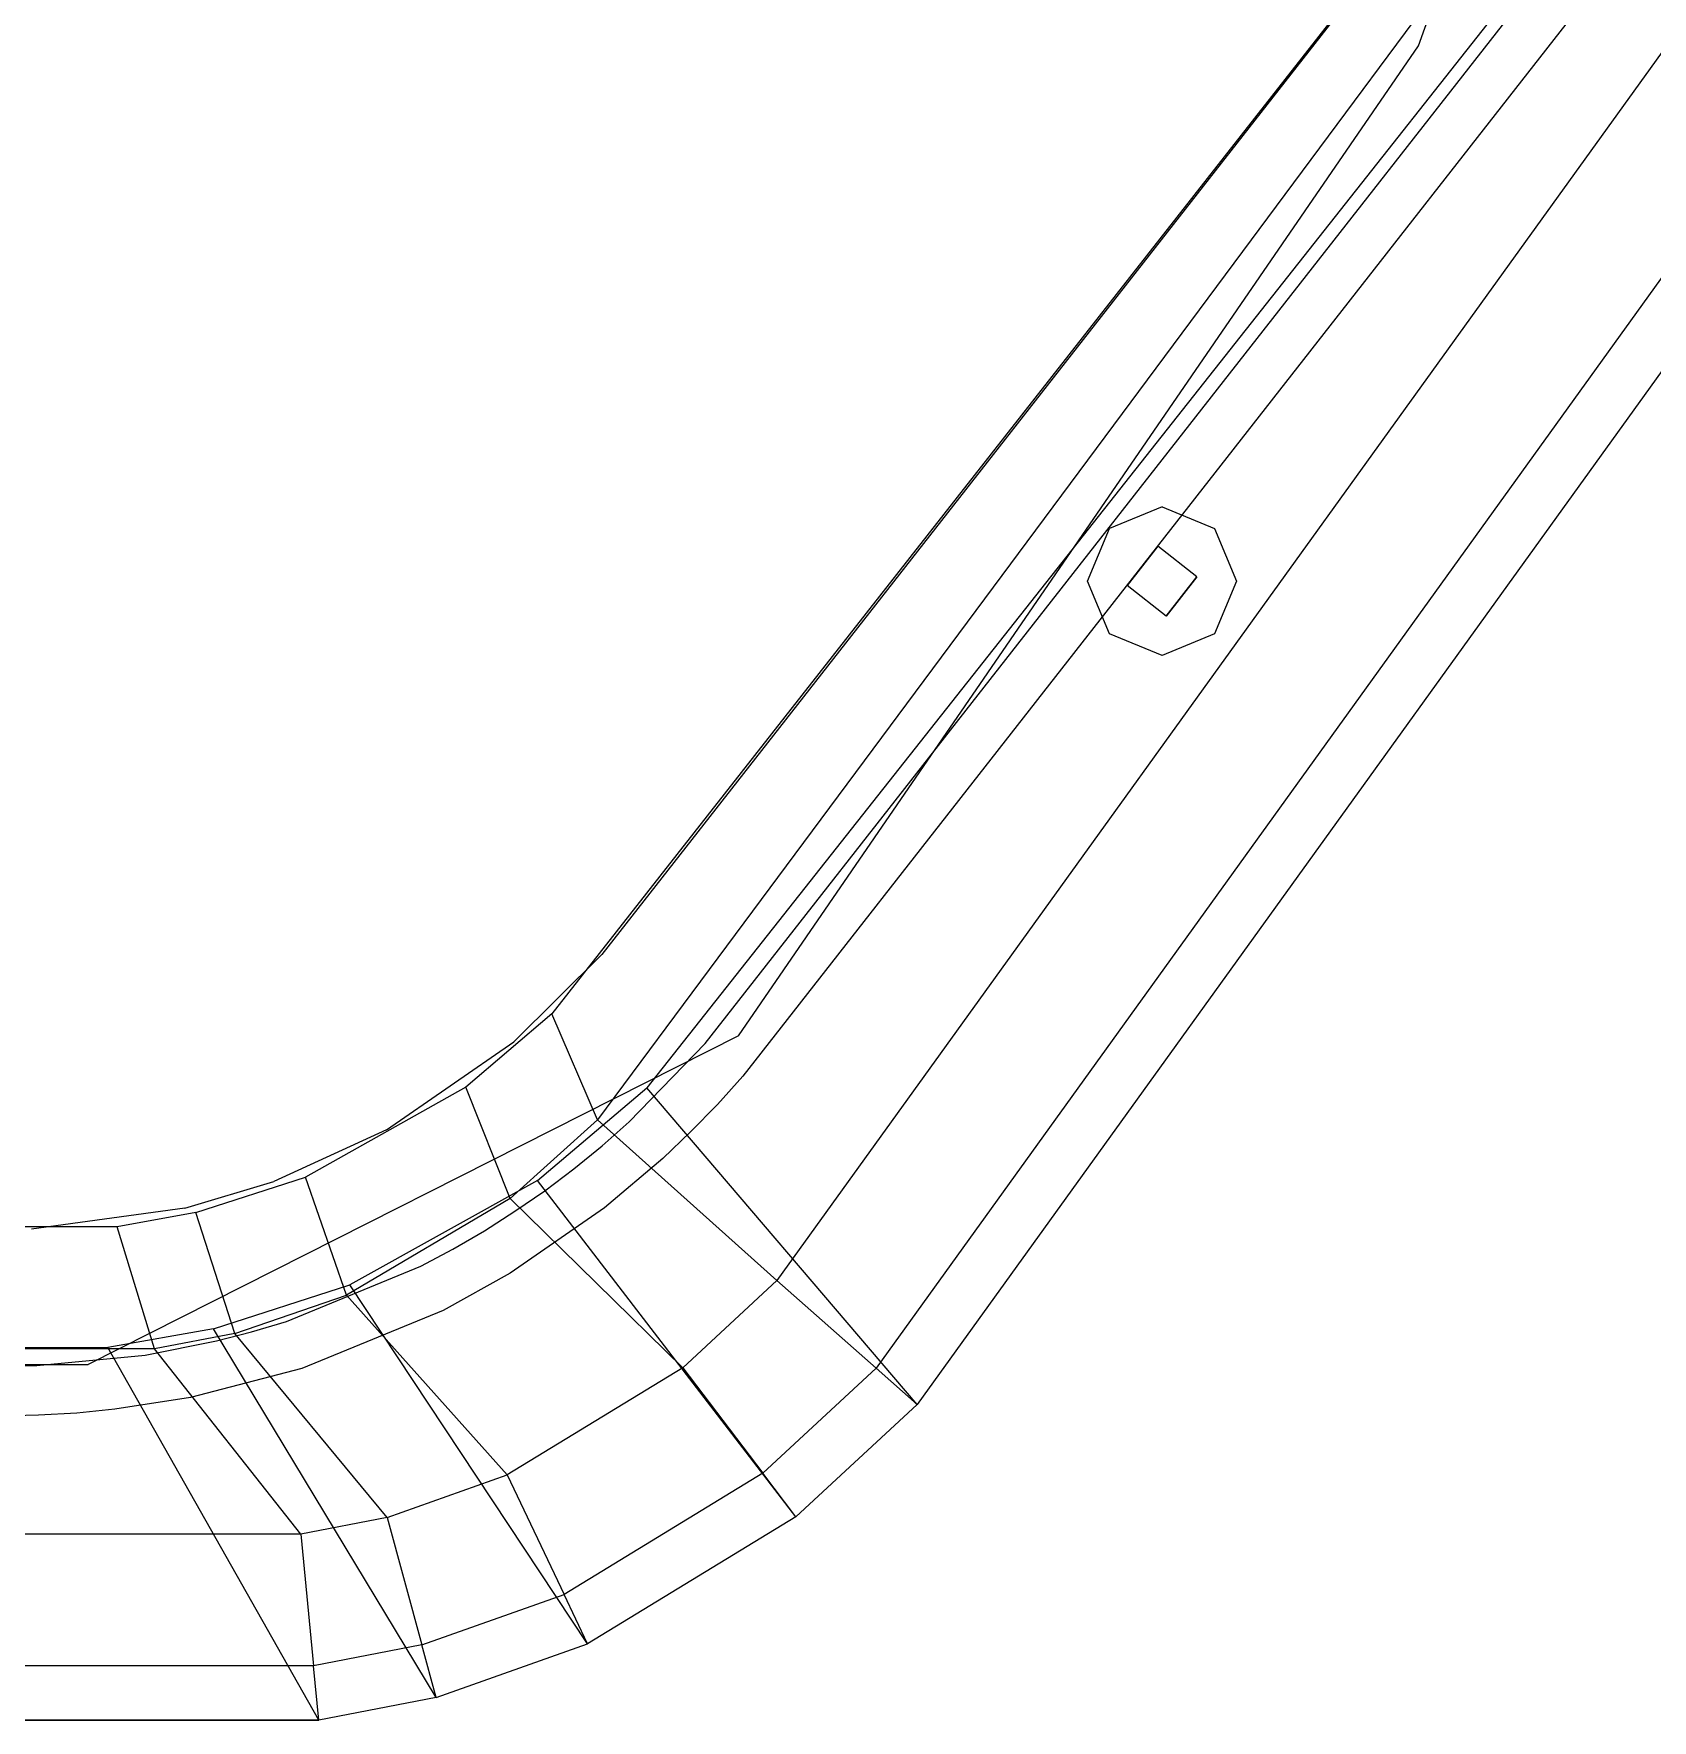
# Model space of a CAD drawing. Extents: x 11992 to 29481, y -6727 to 6811.
# Drawn here: x 19923.7 to 20054.1, y -3237.9 to -3102 of the extents above; entities that cross this region are included whole.
import ezdxf

# ---------------------------------------------------------------- set-up
doc = ezdxf.new("R2010")
doc.units = 0
doc.header["$MEASUREMENT"] = 0
doc.layers.get('0').update_dxf_attribs({"color": 8, "linetype": 'CONTINUOUS'})

msp = doc.modelspace()

# ---------------------------------------------------------------- linework, layer by layer
for p, q in [((20034.34, -3093.14, -634.44), (19965.46, -3181.01, -634.44)), ((20034.34, -3093.14, -1072.44), (19965.46, -3181.01, -1072.44)), ((20034.34, -3093.14, -1510.44), (19965.46, -3181.01, -1510.44)), ((20034.34, -3093.14, -1948.44), (19965.46, -3181.01, -1948.44)), ((20034.88, -3092.61, -634.44), (19969.5, -3176.22, -634.44)), ((20034.88, -3092.61, -1072.44), (19969.5, -3176.22, -1072.44)), ((20034.88, -3092.61, -1510.44), (19969.5, -3176.22, -1510.44)), ((20034.88, -3092.61, -1948.44), (19969.5, -3176.22, -1948.44)), ((20039.36, -3094.97, -651.44), (19969.15, -3189.54, -651.44)), ((20039.36, -3094.97, -1089.44), (19969.15, -3189.54, -1089.44)), ((20039.36, -3094.97, -1527.44), (19969.15, -3189.54, -1527.44)), ((20039.36, -3094.97, -1965.44), (19969.15, -3189.54, -1965.44)), ((20035.27, -3103, -1527.94), (20038.1, -3095.13, -1527.94)), ((20035.27, -3103, -1934.94), (20038.1, -3095.13, -1934.94)), ((20042.96, -3098.51, -621.44), (19973.13, -3186.97, -621.44)), ((20042.96, -3098.51, -621.44), (19973.13, -3186.97, -621.44)), ((20042.96, -3098.51, -1059.44), (19973.13, -3186.97, -1059.44)), ((20042.96, -3098.51, -1059.44), (19973.13, -3186.97, -1059.44)), ((20042.96, -3098.51, -1497.44), (19973.13, -3186.97, -1497.44)), ((20042.96, -3098.51, -1497.44), (19973.13, -3186.97, -1497.44)), ((20042.96, -3098.51, -1935.44), (19973.13, -3186.97, -1935.44)), ((20042.96, -3098.51, -1935.44), (19973.13, -3186.97, -1935.44)), ((20059.02, -3097.74, -651.44), (19983.6, -3202.49, -651.44)), ((20059.02, -3097.74, -1089.44), (19983.6, -3202.49, -1089.44)), ((20059.02, -3097.74, -1527.44), (19983.6, -3202.49, -1527.44)), ((20059.02, -3097.74, -1965.44), (19983.6, -3202.49, -1965.44)), ((19977.83, -3183.4, -502.43), (20043.8, -3099.06, -502.43)), ((19977.83, -3183.4, -506.43), (20043.8, -3099.06, -506.43)), ((19977.83, -3183.4, -940.43), (20043.8, -3099.06, -940.43)), ((19977.83, -3183.4, -944.43), (20043.8, -3099.06, -944.43)), ((19977.83, -3183.4, -1378.43), (20043.8, -3099.06, -1378.43)), ((19977.83, -3183.4, -1382.43), (20043.8, -3099.06, -1382.43)), ((20047.16, -3101.25, -502.43), (19980.86, -3186.01, -502.43)), ((20047.16, -3101.25, -506.43), (19980.86, -3186.01, -506.43)), ((20047.16, -3101.25, -940.43), (19980.86, -3186.01, -940.43)), ((20047.16, -3101.25, -944.43), (19980.86, -3186.01, -944.43)), ((20047.16, -3101.25, -1378.43), (19980.86, -3186.01, -1378.43)), ((20047.16, -3101.25, -1382.43), (19980.86, -3186.01, -1382.43)), ((20068.46, -3102.77, -647.04), (19991.59, -3209.54, -647.04)), ((20068.46, -3102.77, -1085.04), (19991.59, -3209.54, -1085.04)), ((20068.46, -3102.77, -1523.04), (19991.59, -3209.54, -1523.04)), ((20068.46, -3102.77, -1961.04), (19991.59, -3209.54, -1961.04)), ((19980.5, -3182.76, -1527.94), (20035.27, -3103, -1527.94)), ((19980.5, -3182.76, -1934.94), (20035.27, -3103, -1934.94)), ((20035.27, -3103, -1527.94), (20035.27, -3103, -1934.94)), ((20072.38, -3104.86, -621.44), (19994.9, -3212.47, -621.44)), ((20072.38, -3104.86, -636.44), (19994.9, -3212.47, -636.44)), ((20072.38, -3104.86, -1059.44), (19994.9, -3212.47, -1059.44)), ((20072.38, -3104.86, -1074.44), (19994.9, -3212.47, -1074.44)), ((20072.38, -3104.86, -1497.44), (19994.9, -3212.47, -1497.44)), ((20072.38, -3104.86, -1512.44), (19994.9, -3212.47, -1512.44)), ((20072.38, -3104.86, -1935.44), (19994.9, -3212.47, -1935.44)), ((20072.38, -3104.86, -1950.44), (19994.9, -3212.47, -1950.44)), ((20014.62, -3140.13, -621.43), (20010.38, -3141.89, -621.43)), ((20014.62, -3140.13, -617.43), (20010.38, -3141.89, -617.43)), ((20014.62, -3140.13, -1059.43), (20010.38, -3141.89, -1059.43)), ((20014.62, -3140.13, -1055.43), (20010.38, -3141.89, -1055.43)), ((20014.62, -3140.13, -1497.43), (20010.38, -3141.89, -1497.43)), ((20014.62, -3140.13, -1493.43), (20010.38, -3141.89, -1493.43)), ((20014.62, -3140.13, -621.43), (20014.62, -3140.13, -617.43)), ((20014.62, -3140.13, -617.43), (20018.86, -3141.89, -617.43)), ((20014.62, -3140.13, -621.43), (20018.86, -3141.89, -621.43)), ((20014.62, -3140.13, -1059.43), (20014.62, -3140.13, -1055.43)), ((20014.62, -3140.13, -1055.43), (20018.86, -3141.89, -1055.43)), ((20014.62, -3140.13, -1059.43), (20018.86, -3141.89, -1059.43)), ((20014.62, -3140.13, -1497.43), (20014.62, -3140.13, -1493.43)), ((20014.62, -3140.13, -1493.43), (20018.86, -3141.89, -1493.43)), ((20014.62, -3140.13, -1497.43), (20018.86, -3141.89, -1497.43)), ((20008.62, -3146.13, -621.43), (20010.38, -3141.89, -621.43)), ((20008.62, -3146.13, -617.43), (20010.38, -3141.89, -617.43)), ((20008.62, -3146.13, -1059.43), (20010.38, -3141.89, -1059.43)), ((20008.62, -3146.13, -1055.43), (20010.38, -3141.89, -1055.43)), ((20008.62, -3146.13, -1497.43), (20010.38, -3141.89, -1497.43)), ((20008.62, -3146.13, -1493.43), (20010.38, -3141.89, -1493.43)), ((20010.38, -3141.89, -621.43), (20010.38, -3141.89, -617.43)), ((20010.38, -3141.89, -1059.43), (20010.38, -3141.89, -1055.43)), ((20010.38, -3141.89, -1497.43), (20010.38, -3141.89, -1493.43)), ((20018.86, -3141.89, -621.43), (20018.86, -3141.89, -617.43)), ((20018.86, -3141.89, -617.43), (20020.62, -3146.13, -617.43)), ((20018.86, -3141.89, -621.43), (20020.62, -3146.13, -621.43)), ((20018.86, -3141.89, -1059.43), (20018.86, -3141.89, -1055.43)), ((20018.86, -3141.89, -1055.43), (20020.62, -3146.13, -1055.43)), ((20018.86, -3141.89, -1059.43), (20020.62, -3146.13, -1059.43)), ((20018.86, -3141.89, -1497.43), (20018.86, -3141.89, -1493.43)), ((20018.86, -3141.89, -1493.43), (20020.62, -3146.13, -1493.43)), ((20018.86, -3141.89, -1497.43), (20020.62, -3146.13, -1497.43)), ((20014.28, -3143.32, -502.43), (20011.81, -3146.47, -502.43)), ((20014.28, -3143.32, -617.43), (20011.81, -3146.47, -617.43)), ((20014.28, -3143.32, -940.43), (20011.81, -3146.47, -940.43)), ((20014.28, -3143.32, -1055.43), (20011.81, -3146.47, -1055.43)), ((20014.28, -3143.32, -1378.43), (20011.81, -3146.47, -1378.43)), ((20014.28, -3143.32, -1493.43), (20011.81, -3146.47, -1493.43)), ((20014.28, -3143.32, -502.43), (20014.28, -3143.32, -617.43)), ((20017.43, -3145.79, -502.43), (20014.28, -3143.32, -502.43)), ((20017.43, -3145.79, -617.43), (20014.28, -3143.32, -617.43)), ((20014.28, -3143.32, -940.43), (20014.28, -3143.32, -1055.43)), ((20017.43, -3145.79, -940.43), (20014.28, -3143.32, -940.43)), ((20017.43, -3145.79, -1055.43), (20014.28, -3143.32, -1055.43)), ((20014.28, -3143.32, -1378.43), (20014.28, -3143.32, -1493.43)), ((20017.43, -3145.79, -1378.43), (20014.28, -3143.32, -1378.43)), ((20017.43, -3145.79, -1493.43), (20014.28, -3143.32, -1493.43)), ((20010.38, -3150.37, -621.43), (20008.62, -3146.13, -621.43)), ((20010.38, -3150.37, -617.43), (20008.62, -3146.13, -617.43)), ((20008.62, -3146.13, -621.43), (20008.62, -3146.13, -617.43)), ((20010.38, -3150.37, -1059.43), (20008.62, -3146.13, -1059.43)), ((20010.38, -3150.37, -1055.43), (20008.62, -3146.13, -1055.43)), ((20008.62, -3146.13, -1059.43), (20008.62, -3146.13, -1055.43)), ((20010.38, -3150.37, -1497.43), (20008.62, -3146.13, -1497.43)), ((20010.38, -3150.37, -1493.43), (20008.62, -3146.13, -1493.43)), ((20008.62, -3146.13, -1497.43), (20008.62, -3146.13, -1493.43)), ((20017.43, -3145.79, -502.43), (20014.96, -3148.94, -502.43)), ((20014.96, -3148.94, -617.43), (20017.43, -3145.79, -617.43)), ((20017.43, -3145.79, -940.43), (20014.96, -3148.94, -940.43)), ((20014.96, -3148.94, -1055.43), (20017.43, -3145.79, -1055.43)), ((20017.43, -3145.79, -1378.43), (20014.96, -3148.94, -1378.43)), ((20014.96, -3148.94, -1493.43), (20017.43, -3145.79, -1493.43)), ((20017.43, -3145.79, -502.43), (20017.43, -3145.79, -617.43)), ((20017.43, -3145.79, -940.43), (20017.43, -3145.79, -1055.43)), ((20017.43, -3145.79, -1378.43), (20017.43, -3145.79, -1493.43)), ((20020.62, -3146.13, -621.43), (20018.86, -3150.37, -621.43)), ((20020.62, -3146.13, -617.43), (20018.86, -3150.37, -617.43)), ((20020.62, -3146.13, -1059.43), (20018.86, -3150.37, -1059.43)), ((20020.62, -3146.13, -1055.43), (20018.86, -3150.37, -1055.43)), ((20020.62, -3146.13, -1497.43), (20018.86, -3150.37, -1497.43)), ((20020.62, -3146.13, -1493.43), (20018.86, -3150.37, -1493.43)), ((20020.62, -3146.13, -621.43), (20020.62, -3146.13, -617.43)), ((20020.62, -3146.13, -1059.43), (20020.62, -3146.13, -1055.43)), ((20020.62, -3146.13, -1497.43), (20020.62, -3146.13, -1493.43)), ((20011.81, -3146.47, -502.43), (20011.81, -3146.47, -617.43)), ((20014.96, -3148.94, -502.43), (20011.81, -3146.47, -502.43)), ((20014.96, -3148.94, -617.43), (20011.81, -3146.47, -617.43)), ((20011.81, -3146.47, -940.43), (20011.81, -3146.47, -1055.43)), ((20014.96, -3148.94, -940.43), (20011.81, -3146.47, -940.43)), ((20014.96, -3148.94, -1055.43), (20011.81, -3146.47, -1055.43)), ((20011.81, -3146.47, -1378.43), (20011.81, -3146.47, -1493.43)), ((20014.96, -3148.94, -1378.43), (20011.81, -3146.47, -1378.43)), ((20014.96, -3148.94, -1493.43), (20011.81, -3146.47, -1493.43)), ((20014.96, -3148.94, -502.43), (20014.96, -3148.94, -617.43)), ((20014.96, -3148.94, -940.43), (20014.96, -3148.94, -1055.43)), ((20014.96, -3148.94, -1378.43), (20014.96, -3148.94, -1493.43)), ((20014.62, -3152.13, -621.43), (20010.38, -3150.37, -621.43)), ((20014.62, -3152.13, -617.43), (20010.38, -3150.37, -617.43)), ((20010.38, -3150.37, -621.43), (20010.38, -3150.37, -617.43)), ((20014.62, -3152.13, -1059.43), (20010.38, -3150.37, -1059.43)), ((20014.62, -3152.13, -1055.43), (20010.38, -3150.37, -1055.43)), ((20010.38, -3150.37, -1059.43), (20010.38, -3150.37, -1055.43)), ((20014.62, -3152.13, -1497.43), (20010.38, -3150.37, -1497.43)), ((20014.62, -3152.13, -1493.43), (20010.38, -3150.37, -1493.43)), ((20010.38, -3150.37, -1497.43), (20010.38, -3150.37, -1493.43)), ((20018.86, -3150.37, -621.43), (20014.62, -3152.13, -621.43)), ((20018.86, -3150.37, -617.43), (20014.62, -3152.13, -617.43)), ((20018.86, -3150.37, -1059.43), (20014.62, -3152.13, -1059.43)), ((20018.86, -3150.37, -1055.43), (20014.62, -3152.13, -1055.43)), ((20018.86, -3150.37, -1497.43), (20014.62, -3152.13, -1497.43)), ((20018.86, -3150.37, -1493.43), (20014.62, -3152.13, -1493.43)), ((20018.86, -3150.37, -621.43), (20018.86, -3150.37, -617.43)), ((20018.86, -3150.37, -1059.43), (20018.86, -3150.37, -1055.43)), ((20018.86, -3150.37, -1497.43), (20018.86, -3150.37, -1493.43)), ((20014.62, -3152.13, -621.43), (20014.62, -3152.13, -617.43)), ((20014.62, -3152.13, -1059.43), (20014.62, -3152.13, -1055.43)), ((20014.62, -3152.13, -1497.43), (20014.62, -3152.13, -1493.43)), ((19962.41, -3183.25, -634.44), (19969.5, -3176.22, -634.44)), ((19962.41, -3183.25, -1072.44), (19969.5, -3176.22, -1072.44)), ((19962.41, -3183.25, -1510.44), (19969.5, -3176.22, -1510.44)), ((19962.41, -3183.25, -1948.44), (19969.5, -3176.22, -1948.44)), ((19965.46, -3181.01, -634.44), (19958.54, -3186.91, -634.44)), ((19965.46, -3181.01, -1072.44), (19958.54, -3186.91, -1072.44)), ((19965.46, -3181.01, -1510.44), (19958.54, -3186.91, -1510.44)), ((19965.46, -3181.01, -1948.44), (19958.54, -3186.91, -1948.44)), ((19969.15, -3189.54, -651.44), (19965.46, -3181.01, -634.44)), ((19969.15, -3189.54, -1089.44), (19965.46, -3181.01, -1072.44)), ((19969.15, -3189.54, -1527.44), (19965.46, -3181.01, -1510.44)), ((19969.15, -3189.54, -1965.44), (19965.46, -3181.01, -1948.44)), ((19980.5, -3182.76, -1527.94), (19928.12, -3209.27, -1527.94)), ((19980.5, -3182.76, -1934.94), (19928.12, -3209.27, -1934.94)), ((19980.5, -3182.76, -1934.94), (19980.5, -3182.76, -1527.94)), ((19952.15, -3190.34, -634.44), (19962.41, -3183.25, -634.44)), ((19952.15, -3190.34, -1072.44), (19962.41, -3183.25, -1072.44)), ((19952.15, -3190.34, -1510.44), (19962.41, -3183.25, -1510.44)), ((19952.15, -3190.34, -1948.44), (19962.41, -3183.25, -1948.44)), ((19971.71, -3189.7, -502.43), (19977.83, -3183.4, -502.43)), ((19971.71, -3189.7, -506.43), (19977.83, -3183.4, -506.43)), ((19971.71, -3189.7, -940.43), (19977.83, -3183.4, -940.43)), ((19971.71, -3189.7, -944.43), (19977.83, -3183.4, -944.43)), ((19971.71, -3189.7, -1378.43), (19977.83, -3183.4, -1378.43)), ((19971.71, -3189.7, -1382.43), (19977.83, -3183.4, -1382.43)), ((19977.83, -3183.4, -502.43), (19977.83, -3183.4, -506.43)), ((19977.83, -3183.4, -940.43), (19977.83, -3183.4, -944.43)), ((19977.83, -3183.4, -1378.43), (19977.83, -3183.4, -1382.43)), ((19958.54, -3186.91, -634.44), (19945.62, -3194.15, -634.44)), ((19958.54, -3186.91, -1072.44), (19945.62, -3194.15, -1072.44)), ((19958.54, -3186.91, -1510.44), (19945.62, -3194.15, -1510.44)), ((19958.54, -3186.91, -1948.44), (19945.62, -3194.15, -1948.44)), ((19962.1, -3195.89, -651.44), (19958.54, -3186.91, -634.44)), ((19962.1, -3195.89, -1089.44), (19958.54, -3186.91, -1072.44)), ((19962.1, -3195.89, -1527.44), (19958.54, -3186.91, -1510.44)), ((19962.1, -3195.89, -1965.44), (19958.54, -3186.91, -1948.44)), ((19964.32, -3194.43, -621.44), (19973.13, -3186.97, -621.44)), ((19964.32, -3194.43, -621.44), (19973.13, -3186.97, -621.44)), ((19964.32, -3194.43, -1059.44), (19973.13, -3186.97, -1059.44)), ((19964.32, -3194.43, -1059.44), (19973.13, -3186.97, -1059.44)), ((19964.32, -3194.43, -1497.44), (19973.13, -3186.97, -1497.44)), ((19964.32, -3194.43, -1497.44), (19973.13, -3186.97, -1497.44)), ((19964.32, -3194.43, -1935.44), (19973.13, -3186.97, -1935.44)), ((19964.32, -3194.43, -1935.44), (19973.13, -3186.97, -1935.44)), ((19994.9, -3212.47, -621.44), (19973.13, -3186.97, -621.44)), ((19994.9, -3212.47, -1059.44), (19973.13, -3186.97, -1059.44)), ((19994.9, -3212.47, -1497.44), (19973.13, -3186.97, -1497.44)), ((19994.9, -3212.47, -1935.44), (19973.13, -3186.97, -1935.44)), ((19980.86, -3186.01, -502.43), (19978.8, -3188.31, -502.43)), ((19980.86, -3186.01, -506.43), (19978.8, -3188.31, -506.43)), ((19980.86, -3186.01, -940.43), (19978.8, -3188.31, -940.43)), ((19980.86, -3186.01, -944.43), (19978.8, -3188.31, -944.43)), ((19980.86, -3186.01, -1378.43), (19978.8, -3188.31, -1378.43)), ((19980.86, -3186.01, -1382.43), (19978.8, -3188.31, -1382.43)), ((19980.86, -3186.01, -502.43), (19980.86, -3186.01, -506.43)), ((19980.86, -3186.01, -940.43), (19980.86, -3186.01, -944.43)), ((19980.86, -3186.01, -1378.43), (19980.86, -3186.01, -1382.43)), ((19978.8, -3188.31, -502.43), (19976.65, -3190.52, -502.43)), ((19978.8, -3188.31, -506.43), (19976.65, -3190.52, -506.43)), ((19978.8, -3188.31, -940.43), (19976.65, -3190.52, -940.43)), ((19978.8, -3188.31, -944.43), (19976.65, -3190.52, -944.43)), ((19978.8, -3188.31, -1378.43), (19976.65, -3190.52, -1378.43)), ((19978.8, -3188.31, -1382.43), (19976.65, -3190.52, -1382.43)), ((19969.15, -3189.54, -651.44), (19962.1, -3195.89, -651.44)), ((19969.15, -3189.54, -1089.44), (19962.1, -3195.89, -1089.44)), ((19969.15, -3189.54, -1527.44), (19962.1, -3195.89, -1527.44)), ((19969.15, -3189.54, -1965.44), (19962.1, -3195.89, -1965.44)), ((19983.6, -3202.49, -651.44), (19969.15, -3189.54, -651.44)), ((19983.6, -3202.49, -1089.44), (19969.15, -3189.54, -1089.44)), ((19983.6, -3202.49, -1527.44), (19969.15, -3189.54, -1527.44)), ((19983.6, -3202.49, -1965.44), (19969.15, -3189.54, -1965.44)), ((19969.52, -3191.64, -502.43), (19971.71, -3189.7, -502.43)), ((19969.52, -3191.64, -506.43), (19971.71, -3189.7, -506.43)), ((19969.52, -3191.64, -940.43), (19971.71, -3189.7, -940.43)), ((19969.52, -3191.64, -944.43), (19971.71, -3189.7, -944.43)), ((19969.52, -3191.64, -1378.43), (19971.71, -3189.7, -1378.43)), ((19969.52, -3191.64, -1382.43), (19971.71, -3189.7, -1382.43)), ((19971.71, -3189.7, -502.43), (19971.71, -3189.7, -506.43)), ((19971.71, -3189.7, -940.43), (19971.71, -3189.7, -944.43)), ((19971.71, -3189.7, -1378.43), (19971.71, -3189.7, -1382.43)), ((19952.15, -3190.34, -634.44), (19943.07, -3194.5, -634.44)), ((19952.15, -3190.34, -1072.44), (19943.07, -3194.5, -1072.44)), ((19952.15, -3190.34, -1510.44), (19943.07, -3194.5, -1510.44)), ((19952.15, -3190.34, -1948.44), (19943.07, -3194.5, -1948.44)), ((19976.65, -3190.52, -502.43), (19974.42, -3192.65, -502.43)), ((19976.65, -3190.52, -506.43), (19974.42, -3192.65, -506.43)), ((19976.65, -3190.52, -940.43), (19974.42, -3192.65, -940.43)), ((19976.65, -3190.52, -944.43), (19974.42, -3192.65, -944.43)), ((19976.65, -3190.52, -1378.43), (19974.42, -3192.65, -1378.43)), ((19976.65, -3190.52, -1382.43), (19974.42, -3192.65, -1382.43)), ((19967.25, -3193.49, -502.43), (19969.52, -3191.64, -502.43)), ((19967.25, -3193.49, -506.43), (19969.52, -3191.64, -506.43)), ((19967.25, -3193.49, -940.43), (19969.52, -3191.64, -940.43)), ((19967.25, -3193.49, -944.43), (19969.52, -3191.64, -944.43)), ((19967.25, -3193.49, -1378.43), (19969.52, -3191.64, -1378.43)), ((19967.25, -3193.49, -1382.43), (19969.52, -3191.64, -1382.43)), ((19964.9, -3195.25, -502.43), (19967.25, -3193.49, -502.43)), ((19964.9, -3195.25, -506.43), (19967.25, -3193.49, -506.43)), ((19964.9, -3195.25, -940.43), (19967.25, -3193.49, -940.43)), ((19964.9, -3195.25, -944.43), (19967.25, -3193.49, -944.43)), ((19964.9, -3195.25, -1378.43), (19967.25, -3193.49, -1378.43)), ((19964.9, -3195.25, -1382.43), (19967.25, -3193.49, -1382.43)), ((19974.42, -3192.65, -502.43), (19969.71, -3196.64, -502.43)), ((19974.42, -3192.65, -506.43), (19969.71, -3196.64, -506.43)), ((19974.42, -3192.65, -940.43), (19969.71, -3196.64, -940.43)), ((19974.42, -3192.65, -944.43), (19969.71, -3196.64, -944.43)), ((19974.42, -3192.65, -1378.43), (19969.71, -3196.64, -1378.43)), ((19974.42, -3192.65, -1382.43), (19969.71, -3196.64, -1382.43)), ((19974.42, -3192.65, -502.43), (19974.42, -3192.65, -506.43)), ((19974.42, -3192.65, -940.43), (19974.42, -3192.65, -944.43)), ((19974.42, -3192.65, -1378.43), (19974.42, -3192.65, -1382.43)), ((19935.9, -3196.66, -634.44), (19943.07, -3194.5, -634.44)), ((19935.9, -3196.66, -1072.44), (19943.07, -3194.5, -1072.44)), ((19935.9, -3196.66, -1510.44), (19943.07, -3194.5, -1510.44)), ((19935.9, -3196.66, -1948.44), (19943.07, -3194.5, -1948.44)), ((19936.79, -3197.02, -634.44), (19945.62, -3194.15, -634.44)), ((19936.79, -3197.02, -1072.44), (19945.62, -3194.15, -1072.44)), ((19936.79, -3197.02, -1510.44), (19945.62, -3194.15, -1510.44)), ((19936.79, -3197.02, -1948.44), (19945.62, -3194.15, -1948.44)), ((19948.93, -3203.68, -651.44), (19945.62, -3194.15, -634.44)), ((19948.93, -3203.68, -1089.44), (19945.62, -3194.15, -1072.44)), ((19948.93, -3203.68, -1527.44), (19945.62, -3194.15, -1510.44)), ((19948.93, -3203.68, -1965.44), (19945.62, -3194.15, -1948.44)), ((19964.32, -3194.43, -621.44), (19949.2, -3202.84, -621.44)), ((19964.32, -3194.43, -621.44), (19949.2, -3202.84, -621.44)), ((19964.32, -3194.43, -1059.44), (19949.2, -3202.84, -1059.44)), ((19964.32, -3194.43, -1059.44), (19949.2, -3202.84, -1059.44)), ((19964.32, -3194.43, -1497.44), (19949.2, -3202.84, -1497.44)), ((19964.32, -3194.43, -1497.44), (19949.2, -3202.84, -1497.44)), ((19964.32, -3194.43, -1935.44), (19949.2, -3202.84, -1935.44)), ((19964.32, -3194.43, -1935.44), (19949.2, -3202.84, -1935.44)), ((19962.5, -3196.91, -502.43), (19964.9, -3195.25, -502.43)), ((19962.5, -3196.91, -506.43), (19964.9, -3195.25, -506.43)), ((19962.5, -3196.91, -940.43), (19964.9, -3195.25, -940.43)), ((19962.5, -3196.91, -944.43), (19964.9, -3195.25, -944.43)), ((19962.5, -3196.91, -1378.43), (19964.9, -3195.25, -1378.43)), ((19962.5, -3196.91, -1382.43), (19964.9, -3195.25, -1382.43)), ((19985.12, -3221.54, -621.44), (19964.32, -3194.43, -621.44)), ((19985.12, -3221.54, -1059.44), (19964.32, -3194.43, -1059.44)), ((19985.12, -3221.54, -1497.44), (19964.32, -3194.43, -1497.44)), ((19985.12, -3221.54, -1935.44), (19964.32, -3194.43, -1935.44)), ((19935.9, -3196.66, -634.44), (19923.54, -3198.36, -634.44)), ((19935.9, -3196.66, -1072.44), (19923.54, -3198.36, -1072.44)), ((19935.9, -3196.66, -1510.44), (19923.54, -3198.36, -1510.44)), ((19935.9, -3196.66, -1948.44), (19923.54, -3198.36, -1948.44)), ((19962.1, -3195.89, -651.44), (19948.93, -3203.68, -651.44)), ((19962.1, -3195.89, -1089.44), (19948.93, -3203.68, -1089.44)), ((19962.1, -3195.89, -1527.44), (19948.93, -3203.68, -1527.44)), ((19962.1, -3195.89, -1965.44), (19948.93, -3203.68, -1965.44)), ((19976.02, -3209.52, -651.44), (19962.1, -3195.89, -651.44)), ((19976.02, -3209.52, -1089.44), (19962.1, -3195.89, -1089.44)), ((19976.02, -3209.52, -1527.44), (19962.1, -3195.89, -1527.44)), ((19976.02, -3209.52, -1965.44), (19962.1, -3195.89, -1965.44)), ((19969.71, -3196.64, -502.43), (19962.11, -3201.9, -502.43)), ((19969.71, -3196.64, -506.43), (19962.11, -3201.9, -506.43)), ((19969.71, -3196.64, -940.43), (19962.11, -3201.9, -940.43)), ((19969.71, -3196.64, -944.43), (19962.11, -3201.9, -944.43)), ((19969.71, -3196.64, -1378.43), (19962.11, -3201.9, -1378.43)), ((19969.71, -3196.64, -1382.43), (19962.11, -3201.9, -1382.43)), ((19969.71, -3196.64, -502.43), (19969.71, -3196.64, -506.43)), ((19969.71, -3196.64, -940.43), (19969.71, -3196.64, -944.43)), ((19969.71, -3196.64, -1378.43), (19969.71, -3196.64, -1382.43)), ((19936.79, -3197.02, -634.44), (19930.44, -3198.16, -634.44)), ((19936.79, -3197.02, -1072.44), (19930.44, -3198.16, -1072.44)), ((19936.79, -3197.02, -1510.44), (19930.44, -3198.16, -1510.44)), ((19936.79, -3197.02, -1948.44), (19930.44, -3198.16, -1948.44)), ((19939.93, -3206.77, -651.44), (19936.79, -3197.02, -634.44)), ((19939.93, -3206.77, -1089.44), (19936.79, -3197.02, -1072.44)), ((19939.93, -3206.77, -1527.44), (19936.79, -3197.02, -1510.44)), ((19939.93, -3206.77, -1965.44), (19936.79, -3197.02, -1948.44)), ((19960.03, -3198.48, -502.43), (19962.5, -3196.91, -502.43)), ((19960.03, -3198.48, -506.43), (19962.5, -3196.91, -506.43)), ((19960.03, -3198.48, -940.43), (19962.5, -3196.91, -940.43)), ((19960.03, -3198.48, -944.43), (19962.5, -3196.91, -944.43)), ((19960.03, -3198.48, -1378.43), (19962.5, -3196.91, -1378.43)), ((19960.03, -3198.48, -1382.43), (19962.5, -3196.91, -1382.43)), ((19962.5, -3196.91, -502.43), (19962.5, -3196.91, -506.43)), ((19962.5, -3196.91, -940.43), (19962.5, -3196.91, -944.43)), ((19962.5, -3196.91, -1378.43), (19962.5, -3196.91, -1382.43)), ((19930.44, -3198.16, -634.44), (19618.96, -3198.16, -634.44)), ((19930.44, -3198.16, -1072.44), (19618.96, -3198.16, -1072.44)), ((19930.44, -3198.16, -1510.44), (19618.96, -3198.16, -1510.44)), ((19930.44, -3198.16, -1948.44), (19618.96, -3198.16, -1948.44)), ((19933.45, -3207.99, -651.44), (19930.44, -3198.16, -634.44)), ((19933.45, -3207.99, -1089.44), (19930.44, -3198.16, -1072.44)), ((19933.45, -3207.99, -1527.44), (19930.44, -3198.16, -1510.44)), ((19933.45, -3207.99, -1965.44), (19930.44, -3198.16, -1948.44)), ((19957.49, -3199.96, -502.43), (19960.03, -3198.48, -502.43)), ((19957.49, -3199.96, -506.43), (19960.03, -3198.48, -506.43)), ((19957.49, -3199.96, -940.43), (19960.03, -3198.48, -940.43)), ((19957.49, -3199.96, -944.43), (19960.03, -3198.48, -944.43)), ((19957.49, -3199.96, -1378.43), (19960.03, -3198.48, -1378.43)), ((19957.49, -3199.96, -1382.43), (19960.03, -3198.48, -1382.43)), ((19954.91, -3201.33, -502.43), (19957.49, -3199.96, -502.43)), ((19954.91, -3201.33, -506.43), (19957.49, -3199.96, -506.43)), ((19954.91, -3201.33, -940.43), (19957.49, -3199.96, -940.43)), ((19954.91, -3201.33, -944.43), (19957.49, -3199.96, -944.43)), ((19954.91, -3201.33, -1378.43), (19957.49, -3199.96, -1378.43)), ((19954.91, -3201.33, -1382.43), (19957.49, -3199.96, -1382.43)), ((19944.09, -3205.78, -502.43), (19954.91, -3201.33, -502.43)), ((19944.09, -3205.78, -506.43), (19954.91, -3201.33, -506.43)), ((19944.09, -3205.78, -940.43), (19954.91, -3201.33, -940.43)), ((19944.09, -3205.78, -944.43), (19954.91, -3201.33, -944.43)), ((19944.09, -3205.78, -1378.43), (19954.91, -3201.33, -1378.43)), ((19944.09, -3205.78, -1382.43), (19954.91, -3201.33, -1382.43)), ((19954.91, -3201.33, -502.43), (19954.91, -3201.33, -506.43)), ((19954.91, -3201.33, -940.43), (19954.91, -3201.33, -944.43)), ((19954.91, -3201.33, -1378.43), (19954.91, -3201.33, -1382.43)), ((19962.11, -3201.9, -502.43), (19956.72, -3204.9, -502.43)), ((19962.11, -3201.9, -506.43), (19956.72, -3204.9, -506.43)), ((19962.11, -3201.9, -940.43), (19956.72, -3204.9, -940.43)), ((19962.11, -3201.9, -944.43), (19956.72, -3204.9, -944.43)), ((19962.11, -3201.9, -1378.43), (19956.72, -3204.9, -1378.43)), ((19962.11, -3201.9, -1382.43), (19956.72, -3204.9, -1382.43)), ((19962.11, -3201.9, -502.43), (19962.11, -3201.9, -506.43)), ((19962.11, -3201.9, -940.43), (19962.11, -3201.9, -944.43)), ((19962.11, -3201.9, -1378.43), (19962.11, -3201.9, -1382.43)), ((19938.22, -3206.39, -621.44), (19949.2, -3202.84, -621.44)), ((19938.22, -3206.39, -621.44), (19949.2, -3202.84, -621.44)), ((19938.22, -3206.39, -1059.44), (19949.2, -3202.84, -1059.44)), ((19938.22, -3206.39, -1059.44), (19949.2, -3202.84, -1059.44)), ((19938.22, -3206.39, -1497.44), (19949.2, -3202.84, -1497.44)), ((19938.22, -3206.39, -1497.44), (19949.2, -3202.84, -1497.44)), ((19938.22, -3206.39, -1935.44), (19949.2, -3202.84, -1935.44)), ((19938.22, -3206.39, -1935.44), (19949.2, -3202.84, -1935.44)), ((19968.35, -3231.77, -621.44), (19949.2, -3202.84, -621.44)), ((19968.35, -3231.77, -1059.44), (19949.2, -3202.84, -1059.44)), ((19968.35, -3231.77, -1497.44), (19949.2, -3202.84, -1497.44)), ((19968.35, -3231.77, -1935.44), (19949.2, -3202.84, -1935.44)), ((19983.6, -3202.49, -651.44), (19976.02, -3209.52, -651.44)), ((19983.6, -3202.49, -1089.44), (19976.02, -3209.52, -1089.44)), ((19983.6, -3202.49, -1527.44), (19976.02, -3209.52, -1527.44)), ((19983.6, -3202.49, -1965.44), (19976.02, -3209.52, -1965.44)), ((19983.6, -3202.49, -651.44), (19991.59, -3209.54, -647.04)), ((19983.6, -3202.49, -1089.44), (19991.59, -3209.54, -1085.04)), ((19983.6, -3202.49, -1527.44), (19991.59, -3209.54, -1523.04)), ((19983.6, -3202.49, -1965.44), (19991.59, -3209.54, -1961.04)), ((19939.93, -3206.77, -651.44), (19948.93, -3203.68, -651.44)), ((19939.93, -3206.77, -1089.44), (19948.93, -3203.68, -1089.44)), ((19939.93, -3206.77, -1527.44), (19948.93, -3203.68, -1527.44)), ((19939.93, -3206.77, -1965.44), (19948.93, -3203.68, -1965.44)), ((19961.87, -3218.15, -651.44), (19948.93, -3203.68, -651.44)), ((19961.87, -3218.15, -1089.44), (19948.93, -3203.68, -1089.44)), ((19961.87, -3218.15, -1527.44), (19948.93, -3203.68, -1527.44)), ((19961.87, -3218.15, -1965.44), (19948.93, -3203.68, -1965.44)), ((19941.28, -3206.63, -502.43), (19944.09, -3205.78, -502.43)), ((19941.28, -3206.63, -506.43), (19944.09, -3205.78, -506.43)), ((19941.28, -3206.63, -940.43), (19944.09, -3205.78, -940.43)), ((19941.28, -3206.63, -944.43), (19944.09, -3205.78, -944.43)), ((19941.28, -3206.63, -1378.43), (19944.09, -3205.78, -1378.43)), ((19941.28, -3206.63, -1382.43), (19944.09, -3205.78, -1382.43)), ((19944.09, -3205.78, -502.43), (19944.09, -3205.78, -506.43)), ((19944.09, -3205.78, -940.43), (19944.09, -3205.78, -944.43)), ((19944.09, -3205.78, -1378.43), (19944.09, -3205.78, -1382.43)), ((19956.72, -3204.9, -502.43), (19945.32, -3209.59, -502.43)), ((19956.72, -3204.9, -506.43), (19945.32, -3209.59, -506.43)), ((19956.72, -3204.9, -940.43), (19945.32, -3209.59, -940.43)), ((19956.72, -3204.9, -944.43), (19945.32, -3209.59, -944.43)), ((19956.72, -3204.9, -1378.43), (19945.32, -3209.59, -1378.43)), ((19956.72, -3204.9, -1382.43), (19945.32, -3209.59, -1382.43)), ((19956.72, -3204.9, -502.43), (19956.72, -3204.9, -506.43)), ((19956.72, -3204.9, -940.43), (19956.72, -3204.9, -944.43)), ((19956.72, -3204.9, -1378.43), (19956.72, -3204.9, -1382.43)), ((19938.22, -3206.39, -621.44), (19929.69, -3207.9, -621.44)), ((19938.22, -3206.39, -621.44), (19929.69, -3207.9, -621.44)), ((19938.22, -3206.39, -1059.44), (19929.69, -3207.9, -1059.44)), ((19938.22, -3206.39, -1059.44), (19929.69, -3207.9, -1059.44)), ((19938.22, -3206.39, -1497.44), (19929.69, -3207.9, -1497.44)), ((19938.22, -3206.39, -1497.44), (19929.69, -3207.9, -1497.44)), ((19938.22, -3206.39, -1935.44), (19929.69, -3207.9, -1935.44)), ((19938.22, -3206.39, -1935.44), (19929.69, -3207.9, -1935.44)), ((19932.71, -3208.5, -502.43), (19938.45, -3207.36, -502.43)), ((19932.71, -3208.5, -506.43), (19938.45, -3207.36, -506.43)), ((19932.71, -3208.5, -940.43), (19938.45, -3207.36, -940.43)), ((19932.71, -3208.5, -944.43), (19938.45, -3207.36, -944.43)), ((19932.71, -3208.5, -1378.43), (19938.45, -3207.36, -1378.43)), ((19932.71, -3208.5, -1382.43), (19938.45, -3207.36, -1382.43)), ((19939.93, -3206.77, -651.44), (19933.45, -3207.99, -651.44)), ((19939.93, -3206.77, -1089.44), (19933.45, -3207.99, -1089.44)), ((19939.93, -3206.77, -1527.44), (19933.45, -3207.99, -1527.44)), ((19939.93, -3206.77, -1965.44), (19933.45, -3207.99, -1965.44)), ((19956.16, -3236.09, -621.44), (19938.22, -3206.39, -621.44)), ((19956.16, -3236.09, -1059.44), (19938.22, -3206.39, -1059.44)), ((19956.16, -3236.09, -1497.44), (19938.22, -3206.39, -1497.44)), ((19956.16, -3236.09, -1935.44), (19938.22, -3206.39, -1935.44)), ((19938.45, -3207.36, -502.43), (19941.28, -3206.63, -502.43)), ((19938.45, -3207.36, -506.43), (19941.28, -3206.63, -506.43)), ((19938.45, -3207.36, -940.43), (19941.28, -3206.63, -940.43)), ((19938.45, -3207.36, -944.43), (19941.28, -3206.63, -944.43)), ((19938.45, -3207.36, -1378.43), (19941.28, -3206.63, -1378.43)), ((19938.45, -3207.36, -1382.43), (19941.28, -3206.63, -1382.43)), ((19952.2, -3221.58, -651.44), (19939.93, -3206.77, -651.44)), ((19952.2, -3221.58, -1089.44), (19939.93, -3206.77, -1089.44)), ((19952.2, -3221.58, -1527.44), (19939.93, -3206.77, -1527.44)), ((19952.2, -3221.58, -1965.44), (19939.93, -3206.77, -1965.44)), ((19933.45, -3207.99, -651.44), (19615.95, -3207.99, -651.44)), ((19933.45, -3207.99, -1089.44), (19615.95, -3207.99, -1089.44)), ((19933.45, -3207.99, -1527.44), (19615.95, -3207.99, -1527.44)), ((19933.45, -3207.99, -1965.44), (19615.95, -3207.99, -1965.44)), ((19619.56, -3207.9, -621.44), (19929.69, -3207.9, -621.44)), ((19619.56, -3207.9, -621.44), (19929.69, -3207.9, -621.44)), ((19619.56, -3207.9, -1059.44), (19929.69, -3207.9, -1059.44)), ((19619.56, -3207.9, -1059.44), (19929.69, -3207.9, -1059.44)), ((19619.56, -3207.9, -1497.44), (19929.69, -3207.9, -1497.44)), ((19619.56, -3207.9, -1497.44), (19929.69, -3207.9, -1497.44)), ((19619.56, -3207.9, -1935.44), (19929.69, -3207.9, -1935.44)), ((19619.56, -3207.9, -1935.44), (19929.69, -3207.9, -1935.44)), ((19923.97, -3209.35, -502.43), (19932.71, -3208.5, -502.43)), ((19923.97, -3209.35, -506.43), (19932.71, -3208.5, -506.43)), ((19923.97, -3209.35, -940.43), (19932.71, -3208.5, -940.43)), ((19923.97, -3209.35, -944.43), (19932.71, -3208.5, -944.43)), ((19923.97, -3209.35, -1378.43), (19932.71, -3208.5, -1378.43)), ((19923.97, -3209.35, -1382.43), (19932.71, -3208.5, -1382.43)), ((19946.7, -3237.93, -621.44), (19929.69, -3207.9, -621.44)), ((19946.7, -3237.93, -1059.44), (19929.69, -3207.9, -1059.44)), ((19946.7, -3237.93, -1497.44), (19929.69, -3207.9, -1497.44)), ((19946.7, -3237.93, -1935.44), (19929.69, -3207.9, -1935.44)), ((19932.71, -3208.5, -502.43), (19932.71, -3208.5, -506.43)), ((19932.71, -3208.5, -940.43), (19932.71, -3208.5, -944.43)), ((19932.71, -3208.5, -1378.43), (19932.71, -3208.5, -1382.43)), ((19945.25, -3222.93, -651.44), (19933.45, -3207.99, -651.44)), ((19945.25, -3222.93, -1089.44), (19933.45, -3207.99, -1089.44)), ((19945.25, -3222.93, -1527.44), (19933.45, -3207.99, -1527.44)), ((19945.25, -3222.93, -1965.44), (19933.45, -3207.99, -1965.44)), ((19619.85, -3209.27, -1934.94), (19928.12, -3209.27, -1934.94)), ((19619.85, -3209.27, -1527.94), (19928.12, -3209.27, -1527.94)), ((19921.04, -3209.41, -502.43), (19923.97, -3209.35, -502.43)), ((19921.04, -3209.41, -506.43), (19923.97, -3209.35, -506.43)), ((19921.04, -3209.41, -940.43), (19923.97, -3209.35, -940.43)), ((19921.04, -3209.41, -944.43), (19923.97, -3209.35, -944.43)), ((19921.04, -3209.41, -1378.43), (19923.97, -3209.35, -1378.43)), ((19921.04, -3209.41, -1382.43), (19923.97, -3209.35, -1382.43)), ((19923.97, -3209.35, -502.43), (19923.97, -3209.35, -506.43)), ((19923.97, -3209.35, -940.43), (19923.97, -3209.35, -944.43)), ((19923.97, -3209.35, -1378.43), (19923.97, -3209.35, -1382.43)), ((19928.12, -3209.27, -1527.94), (19928.12, -3209.27, -1934.94)), ((19945.32, -3209.59, -502.43), (19936.36, -3211.91, -502.43)), ((19945.32, -3209.59, -506.43), (19936.36, -3211.91, -506.43)), ((19945.32, -3209.59, -940.43), (19936.36, -3211.91, -940.43)), ((19945.32, -3209.59, -944.43), (19936.36, -3211.91, -944.43)), ((19945.32, -3209.59, -1378.43), (19936.36, -3211.91, -1378.43)), ((19945.32, -3209.59, -1382.43), (19936.36, -3211.91, -1382.43)), ((19945.32, -3209.59, -502.43), (19945.32, -3209.59, -506.43)), ((19945.32, -3209.59, -940.43), (19945.32, -3209.59, -944.43)), ((19945.32, -3209.59, -1378.43), (19945.32, -3209.59, -1382.43)), ((19976.02, -3209.52, -651.44), (19961.87, -3218.15, -651.44)), ((19976.02, -3209.52, -1089.44), (19961.87, -3218.15, -1089.44)), ((19976.02, -3209.52, -1527.44), (19961.87, -3218.15, -1527.44)), ((19976.02, -3209.52, -1965.44), (19961.87, -3218.15, -1965.44)), ((19976.02, -3209.52, -651.44), (19982.46, -3218.02, -647.04)), ((19976.02, -3209.52, -1089.44), (19982.46, -3218.02, -1085.04)), ((19976.02, -3209.52, -1527.44), (19982.46, -3218.02, -1523.04)), ((19976.02, -3209.52, -1965.44), (19982.46, -3218.02, -1961.04)), ((19991.59, -3209.54, -647.04), (19982.46, -3218.02, -647.04)), ((19991.59, -3209.54, -1085.04), (19982.46, -3218.02, -1085.04)), ((19991.59, -3209.54, -1523.04), (19982.46, -3218.02, -1523.04)), ((19991.59, -3209.54, -1961.04), (19982.46, -3218.02, -1961.04)), ((19994.9, -3212.47, -636.44), (19991.59, -3209.54, -647.04)), ((19994.9, -3212.47, -1074.44), (19991.59, -3209.54, -1085.04)), ((19994.9, -3212.47, -1512.44), (19991.59, -3209.54, -1523.04)), ((19994.9, -3212.47, -1950.44), (19991.59, -3209.54, -1961.04)), ((19930.27, -3212.87, -502.43), (19927.2, -3213.17, -502.43)), ((19930.27, -3212.87, -506.43), (19927.2, -3213.17, -506.43)), ((19930.27, -3212.87, -940.43), (19927.2, -3213.17, -940.43)), ((19930.27, -3212.87, -944.43), (19927.2, -3213.17, -944.43)), ((19930.27, -3212.87, -1378.43), (19927.2, -3213.17, -1378.43)), ((19930.27, -3212.87, -1382.43), (19927.2, -3213.17, -1382.43)), ((19936.36, -3211.91, -502.43), (19930.27, -3212.87, -502.43)), ((19936.36, -3211.91, -506.43), (19930.27, -3212.87, -506.43)), ((19936.36, -3211.91, -940.43), (19930.27, -3212.87, -940.43)), ((19936.36, -3211.91, -944.43), (19930.27, -3212.87, -944.43)), ((19936.36, -3211.91, -1378.43), (19930.27, -3212.87, -1378.43)), ((19936.36, -3211.91, -1382.43), (19930.27, -3212.87, -1382.43)), ((19936.36, -3211.91, -502.43), (19936.36, -3211.91, -506.43)), ((19936.36, -3211.91, -940.43), (19936.36, -3211.91, -944.43)), ((19936.36, -3211.91, -1378.43), (19936.36, -3211.91, -1382.43)), ((19985.12, -3221.54, -621.44), (19994.9, -3212.47, -621.44)), ((19994.9, -3212.47, -636.44), (19985.12, -3221.54, -636.44)), ((19985.12, -3221.54, -1059.44), (19994.9, -3212.47, -1059.44)), ((19994.9, -3212.47, -1074.44), (19985.12, -3221.54, -1074.44)), ((19985.12, -3221.54, -1497.44), (19994.9, -3212.47, -1497.44)), ((19994.9, -3212.47, -1512.44), (19985.12, -3221.54, -1512.44)), ((19985.12, -3221.54, -1935.44), (19994.9, -3212.47, -1935.44)), ((19994.9, -3212.47, -1950.44), (19985.12, -3221.54, -1950.44)), ((19994.9, -3212.47, -621.44), (19994.9, -3212.47, -636.44)), ((19994.9, -3212.47, -1059.44), (19994.9, -3212.47, -1074.44)), ((19994.9, -3212.47, -1497.44), (19994.9, -3212.47, -1512.44)), ((19994.9, -3212.47, -1935.44), (19994.9, -3212.47, -1950.44)), ((19924.12, -3213.35, -502.43), (19921.08, -3213.41, -502.43)), ((19924.12, -3213.35, -506.43), (19921.08, -3213.41, -506.43)), ((19924.12, -3213.35, -940.43), (19921.08, -3213.41, -940.43)), ((19924.12, -3213.35, -944.43), (19921.08, -3213.41, -944.43)), ((19924.12, -3213.35, -1378.43), (19921.08, -3213.41, -1378.43)), ((19924.12, -3213.35, -1382.43), (19921.08, -3213.41, -1382.43)), ((19927.2, -3213.17, -502.43), (19924.12, -3213.35, -502.43)), ((19927.2, -3213.17, -506.43), (19924.12, -3213.35, -506.43)), ((19927.2, -3213.17, -940.43), (19924.12, -3213.35, -940.43)), ((19927.2, -3213.17, -944.43), (19924.12, -3213.35, -944.43)), ((19927.2, -3213.17, -1378.43), (19924.12, -3213.35, -1378.43)), ((19927.2, -3213.17, -1382.43), (19924.12, -3213.35, -1382.43)), ((19924.12, -3213.35, -502.43), (19924.12, -3213.35, -506.43)), ((19924.12, -3213.35, -940.43), (19924.12, -3213.35, -944.43)), ((19924.12, -3213.35, -1378.43), (19924.12, -3213.35, -1382.43)), ((19952.2, -3221.58, -651.44), (19961.87, -3218.15, -651.44)), ((19952.2, -3221.58, -1089.44), (19961.87, -3218.15, -1089.44)), ((19952.2, -3221.58, -1527.44), (19961.87, -3218.15, -1527.44)), ((19952.2, -3221.58, -1965.44), (19961.87, -3218.15, -1965.44)), ((19961.87, -3218.15, -651.44), (19966.45, -3227.78, -647.04)), ((19961.87, -3218.15, -1089.44), (19966.45, -3227.78, -1085.04)), ((19961.87, -3218.15, -1527.44), (19966.45, -3227.78, -1523.04)), ((19961.87, -3218.15, -1965.44), (19966.45, -3227.78, -1961.04)), ((19982.46, -3218.02, -647.04), (19966.45, -3227.78, -647.04)), ((19982.46, -3218.02, -1085.04), (19966.45, -3227.78, -1085.04)), ((19982.46, -3218.02, -1523.04), (19966.45, -3227.78, -1523.04)), ((19982.46, -3218.02, -1961.04), (19966.45, -3227.78, -1961.04)), ((19985.12, -3221.54, -636.44), (19982.46, -3218.02, -647.04)), ((19985.12, -3221.54, -1074.44), (19982.46, -3218.02, -1085.04)), ((19985.12, -3221.54, -1512.44), (19982.46, -3218.02, -1523.04)), ((19985.12, -3221.54, -1950.44), (19982.46, -3218.02, -1961.04)), ((19952.2, -3221.58, -651.44), (19945.25, -3222.93, -651.44)), ((19952.2, -3221.58, -1089.44), (19945.25, -3222.93, -1089.44)), ((19952.2, -3221.58, -1527.44), (19945.25, -3222.93, -1527.44)), ((19952.2, -3221.58, -1965.44), (19945.25, -3222.93, -1965.44)), ((19952.2, -3221.58, -651.44), (19955, -3231.84, -647.04)), ((19952.2, -3221.58, -1089.44), (19955, -3231.84, -1085.04)), ((19952.2, -3221.58, -1527.44), (19955, -3231.84, -1523.04)), ((19952.2, -3221.58, -1965.44), (19955, -3231.84, -1961.04)), ((19985.12, -3221.54, -621.44), (19968.35, -3231.77, -621.44)), ((19985.12, -3221.54, -636.44), (19968.35, -3231.77, -636.44)), ((19985.12, -3221.54, -1059.44), (19968.35, -3231.77, -1059.44)), ((19985.12, -3221.54, -1074.44), (19968.35, -3231.77, -1074.44)), ((19985.12, -3221.54, -1497.44), (19968.35, -3231.77, -1497.44)), ((19985.12, -3221.54, -1512.44), (19968.35, -3231.77, -1512.44)), ((19985.12, -3221.54, -1935.44), (19968.35, -3231.77, -1935.44)), ((19985.12, -3221.54, -1950.44), (19968.35, -3231.77, -1950.44)), ((19985.12, -3221.54, -621.44), (19985.12, -3221.54, -636.44)), ((19985.12, -3221.54, -1059.44), (19985.12, -3221.54, -1074.44)), ((19985.12, -3221.54, -1497.44), (19985.12, -3221.54, -1512.44)), ((19985.12, -3221.54, -1935.44), (19985.12, -3221.54, -1950.44)), ((19945.25, -3222.93, -651.44), (19604.19, -3222.93, -651.44)), ((19945.25, -3222.93, -1089.44), (19604.19, -3222.93, -1089.44)), ((19945.25, -3222.93, -1527.44), (19604.19, -3222.93, -1527.44)), ((19945.25, -3222.93, -1965.44), (19604.19, -3222.93, -1965.44)), ((19945.25, -3222.93, -651.44), (19946.27, -3233.54, -647.04)), ((19945.25, -3222.93, -1089.44), (19946.27, -3233.54, -1085.04)), ((19945.25, -3222.93, -1527.44), (19946.27, -3233.54, -1523.04)), ((19945.25, -3222.93, -1965.44), (19946.27, -3233.54, -1961.04)), ((19955, -3231.84, -647.04), (19966.45, -3227.78, -647.04)), ((19955, -3231.84, -1085.04), (19966.45, -3227.78, -1085.04)), ((19955, -3231.84, -1523.04), (19966.45, -3227.78, -1523.04)), ((19955, -3231.84, -1961.04), (19966.45, -3227.78, -1961.04)), ((19968.35, -3231.77, -636.44), (19966.45, -3227.78, -647.04)), ((19968.35, -3231.77, -1074.44), (19966.45, -3227.78, -1085.04)), ((19968.35, -3231.77, -1512.44), (19966.45, -3227.78, -1523.04)), ((19968.35, -3231.77, -1950.44), (19966.45, -3227.78, -1961.04)), ((19955, -3231.84, -647.04), (19946.27, -3233.54, -647.04)), ((19955, -3231.84, -1085.04), (19946.27, -3233.54, -1085.04)), ((19955, -3231.84, -1523.04), (19946.27, -3233.54, -1523.04)), ((19955, -3231.84, -1961.04), (19946.27, -3233.54, -1961.04)), ((19956.16, -3236.09, -636.44), (19955, -3231.84, -647.04)), ((19956.16, -3236.09, -1074.44), (19955, -3231.84, -1085.04)), ((19956.16, -3236.09, -1512.44), (19955, -3231.84, -1523.04)), ((19956.16, -3236.09, -1950.44), (19955, -3231.84, -1961.04)), ((19956.16, -3236.09, -621.44), (19968.35, -3231.77, -621.44)), ((19956.16, -3236.09, -636.44), (19968.35, -3231.77, -636.44)), ((19956.16, -3236.09, -1059.44), (19968.35, -3231.77, -1059.44)), ((19956.16, -3236.09, -1074.44), (19968.35, -3231.77, -1074.44)), ((19956.16, -3236.09, -1497.44), (19968.35, -3231.77, -1497.44)), ((19956.16, -3236.09, -1512.44), (19968.35, -3231.77, -1512.44)), ((19956.16, -3236.09, -1935.44), (19968.35, -3231.77, -1935.44)), ((19956.16, -3236.09, -1950.44), (19968.35, -3231.77, -1950.44)), ((19968.35, -3231.77, -621.44), (19968.35, -3231.77, -636.44)), ((19968.35, -3231.77, -1059.44), (19968.35, -3231.77, -1074.44)), ((19968.35, -3231.77, -1497.44), (19968.35, -3231.77, -1512.44)), ((19968.35, -3231.77, -1935.44), (19968.35, -3231.77, -1950.44)), ((19946.27, -3233.54, -647.04), (19603.05, -3233.54, -647.04)), ((19946.27, -3233.54, -1085.04), (19603.05, -3233.54, -1085.04)), ((19946.27, -3233.54, -1523.04), (19603.05, -3233.54, -1523.04)), ((19946.27, -3233.54, -1961.04), (19603.05, -3233.54, -1961.04)), ((19946.7, -3237.93, -636.44), (19946.27, -3233.54, -647.04)), ((19946.7, -3237.93, -1074.44), (19946.27, -3233.54, -1085.04)), ((19946.7, -3237.93, -1512.44), (19946.27, -3233.54, -1523.04)), ((19946.7, -3237.93, -1950.44), (19946.27, -3233.54, -1961.04)), ((19956.16, -3236.09, -621.44), (19946.7, -3237.93, -621.44)), ((19956.16, -3236.09, -636.44), (19946.7, -3237.93, -636.44)), ((19956.16, -3236.09, -1059.44), (19946.7, -3237.93, -1059.44)), ((19956.16, -3236.09, -1074.44), (19946.7, -3237.93, -1074.44)), ((19956.16, -3236.09, -1497.44), (19946.7, -3237.93, -1497.44)), ((19956.16, -3236.09, -1512.44), (19946.7, -3237.93, -1512.44)), ((19956.16, -3236.09, -1935.44), (19946.7, -3237.93, -1935.44)), ((19956.16, -3236.09, -1950.44), (19946.7, -3237.93, -1950.44)), ((19956.16, -3236.09, -621.44), (19956.16, -3236.09, -636.44)), ((19956.16, -3236.09, -1059.44), (19956.16, -3236.09, -1074.44)), ((19956.16, -3236.09, -1497.44), (19956.16, -3236.09, -1512.44)), ((19956.16, -3236.09, -1935.44), (19956.16, -3236.09, -1950.44)), ((19602.58, -3237.93, -621.44), (19946.7, -3237.93, -621.44)), ((19946.7, -3237.93, -636.44), (19602.58, -3237.93, -636.44)), ((19602.58, -3237.93, -1059.44), (19946.7, -3237.93, -1059.44)), ((19946.7, -3237.93, -1074.44), (19602.58, -3237.93, -1074.44)), ((19602.58, -3237.93, -1497.44), (19946.7, -3237.93, -1497.44)), ((19946.7, -3237.93, -1512.44), (19602.58, -3237.93, -1512.44)), ((19602.58, -3237.93, -1935.44), (19946.7, -3237.93, -1935.44)), ((19946.7, -3237.93, -1950.44), (19602.58, -3237.93, -1950.44)), ((19946.7, -3237.93, -621.44), (19946.7, -3237.93, -636.44)), ((19946.7, -3237.93, -1059.44), (19946.7, -3237.93, -1074.44)), ((19946.7, -3237.93, -1497.44), (19946.7, -3237.93, -1512.44)), ((19946.7, -3237.93, -1935.44), (19946.7, -3237.93, -1950.44))]:
    msp.add_line(p, q)

doc.saveas('drawing.dxf')
